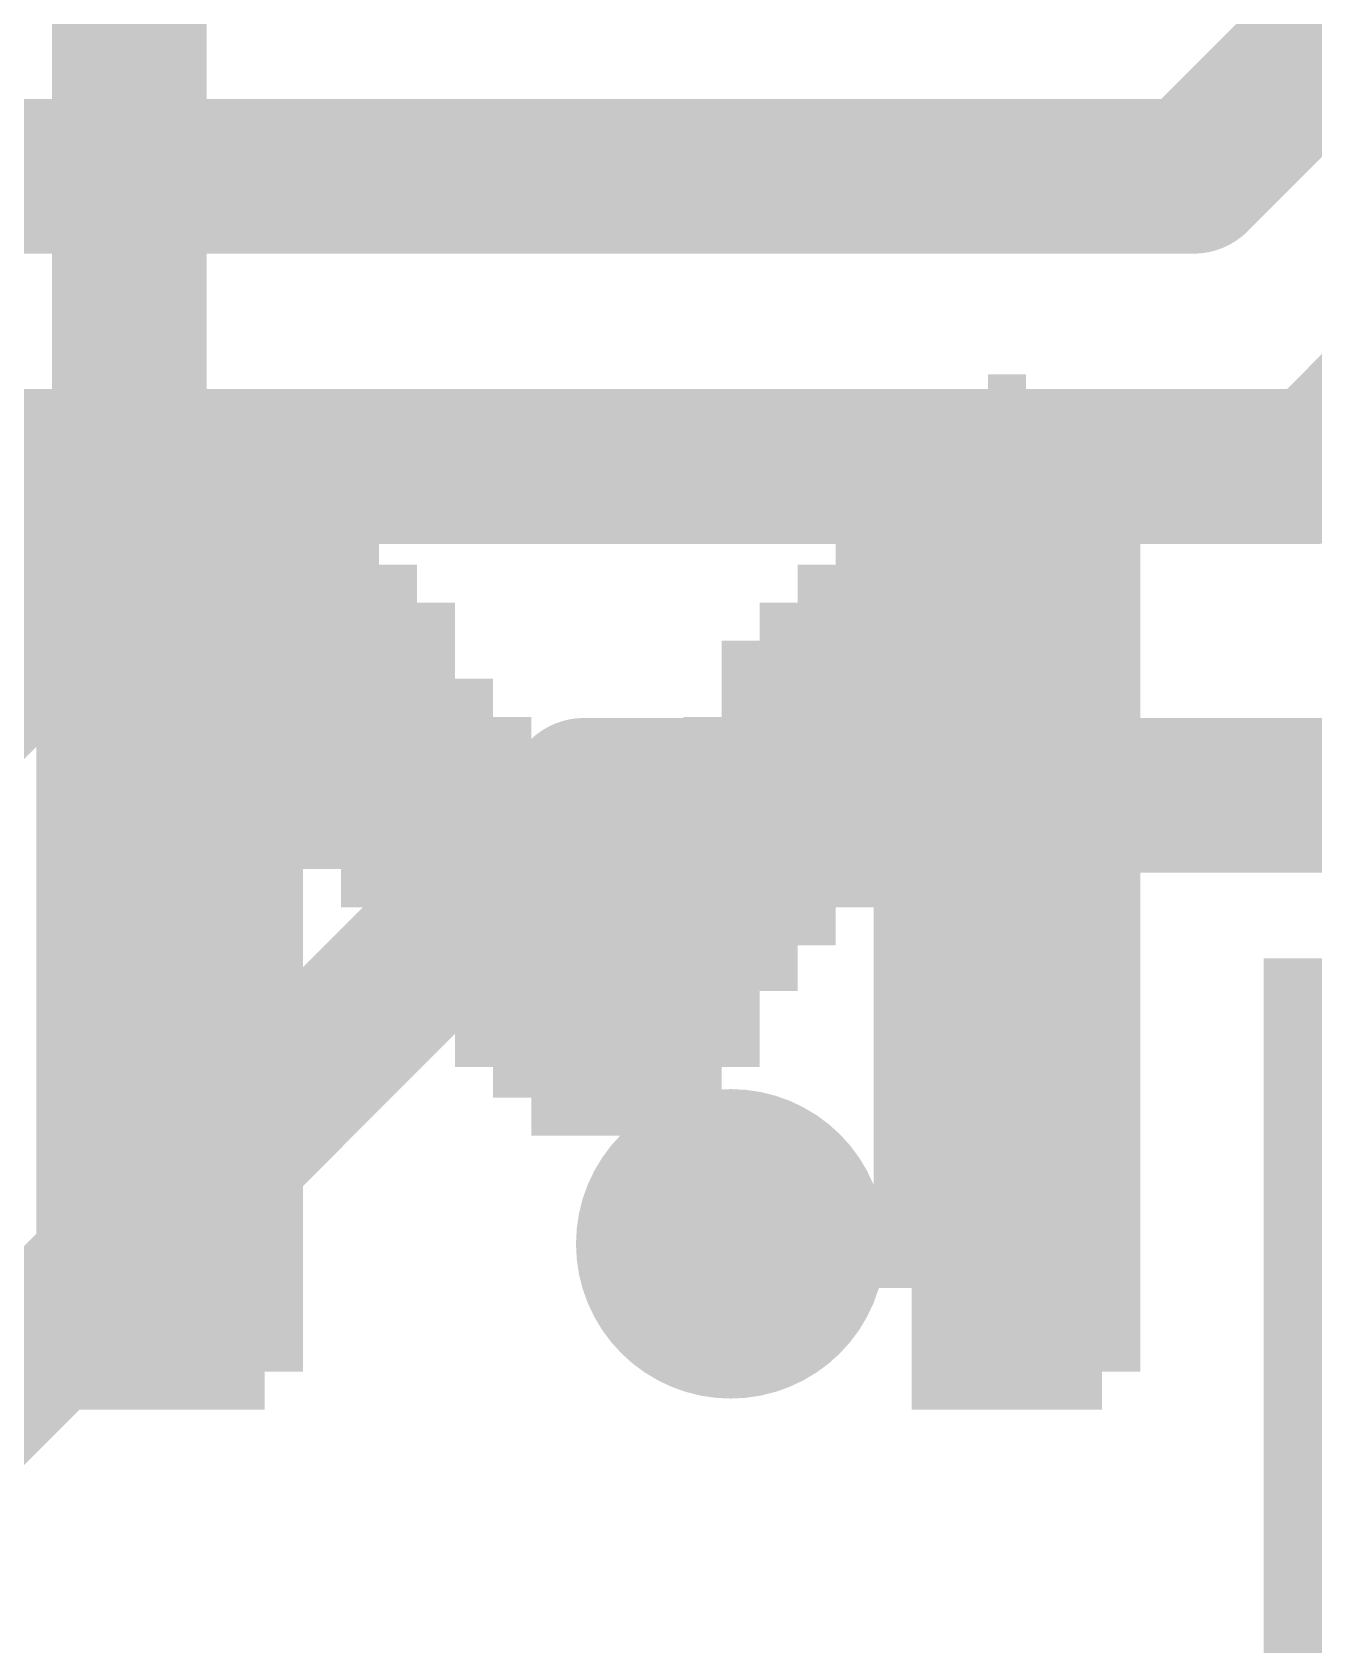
# Model space of a CAD drawing. Extents: x -34 to 52.6, y -23.4 to 26.6.
# Drawn here: x 9.282 to 10.966, y 4.854 to 6.971 of the extents above; entities that cross this region are included whole.
import ezdxf

# ---------------------------------------------------------------- set-up
doc = ezdxf.new("R2010")
doc.units = 0
for name, color, linetype in [('1', 12, 'CONTINUOUS'), ('16', 140, 'CONTINUOUS'), ('21', 41, 'CONTINUOUS'), ('22', 40, 'CONTINUOUS')]:
    doc.layers.add(name, color=color, linetype=linetype)

# ---------------------------------------------------------------- blocks, each defined once
blk = doc.blocks.new('RECT')
blk.add_solid([(-0.5, -0.5), (0.5, -0.5), (-0.5, 0.5), (0.5, 0.5)])

msp = doc.modelspace()

# ---------------------------------------------------------------- linework, layer by layer
at = {"layer": '1', "const_width": 0.2032}
for points in [[(9.41, 6.2985), (9.41, 9.04)], [(8.6614, 5.5499), (9.41, 6.2985)]]:
    msp.add_lwpolyline(points, dxfattribs=at)
at = {"layer": '1', "const_width": 0.1016}
for points in [[(9.4459, 6.2626, 1), (9.3741, 6.3344)], [(9.3592, 6.2985, 1), (9.4608, 6.2985)]]:
    msp.add_lwpolyline(points, format="xyb", dxfattribs=at)
at = {"layer": '16', "const_width": 0.2032}
for points in [[(13.3223, 9.2964), (10.8077, 6.7818)], [(10.9728, 6.4008), (13.4874, 8.9154)], [(5.1562, 6.7818), (10.8077, 6.7818)], [(4.9784, 6.4008), (10.9728, 6.4008)], [(10.0076, 5.969), (8.509, 4.4704)], [(11.0998, 5.969), (10.0076, 5.969)]]:
    msp.add_lwpolyline(points, dxfattribs=at)
at = {"layer": '16', "const_width": 0.1016}
for points in [[(10.8077, 6.731, 1), (10.8077, 6.8326)], [(10.7718, 6.8177, 1), (10.8436, 6.7459)], [(10.9728, 6.35, 1), (10.9728, 6.4516)], [(10.9369, 6.4367, 1), (11.0087, 6.3649)], [(10.0076, 6.0198, 1), (10.0076, 5.9182)], [(10.0435, 5.9331, 1), (9.9717, 6.0049)]]:
    msp.add_lwpolyline(points, format="xyb", dxfattribs=at)
at = {"layer": '21', "const_width": 0.2032}
msp.add_lwpolyline([(10.2, 5.2784, 1), (10.2, 5.4816, 1), (10.2, 5.2784)], format="xyb", dxfattribs=at)

# ---------------------------------------------------------------- block references
at = {"layer": '1', "xscale": 0.6, "yscale": 1.35}
msp.add_blockref('RECT', (11.2, 5.08), dxfattribs=at)
at = {"layer": '22', "rotation": 180}
for p, xscale, yscale in [((9.463, 6.497), 0.05, 0.05), ((10.563, 6.497), 0.05, 0.05), ((9.488, 6.447), 0.3, 0.05), ((10.588, 6.447), 0.3, 0.05), ((9.513, 6.397), 0.35, 0.05), ((10.563, 6.397), 0.35, 0.05), ((9.488, 6.347), 0.4, 0.05), ((10.538, 6.347), 0.4, 0.05), ((9.513, 6.297), 0.45, 0.05), ((10.538, 6.297), 0.4, 0.05), ((9.538, 6.247), 0.5, 0.05), ((10.513, 6.247), 0.45, 0.05), ((9.563, 6.197), 0.55, 0.05), ((10.488, 6.197), 0.5, 0.05), ((9.563, 6.147), 0.55, 0.05), ((10.463, 6.147), 0.55, 0.05), ((9.588, 6.097), 0.6, 0.05), ((10.463, 6.097), 0.55, 0.05), ((9.613, 6.047), 0.65, 0.05), ((10.438, 6.047), 0.6, 0.05), ((9.638, 5.997), 0.7, 0.05), ((10.413, 5.997), 0.65, 0.05), ((9.638, 5.947), 0.7, 0.05), ((10.388, 5.947), 0.7, 0.05), ((10.013, 5.897), 1.45, 0.05), ((9.463, 5.847), 0.35, 0.05), ((10.213, 5.847), 1.05, 0.05), ((9.463, 5.797), 0.35, 0.05), ((10.038, 5.797), 0.6, 0.05), ((10.563, 5.797), 0.35, 0.05), ((9.463, 5.742), 0.35, 0.06), ((10.038, 5.742), 0.5, 0.06), ((10.563, 5.742), 0.35, 0.06), ((9.463, 5.687), 0.35, 0.05), ((10.013, 5.687), 0.45, 0.05), ((10.563, 5.687), 0.35, 0.05), ((9.463, 5.637), 0.35, 0.05), ((10.038, 5.637), 0.4, 0.05), ((10.563, 5.637), 0.35, 0.05), ((9.463, 5.597), 0.35, 0.05), ((10.038, 5.597), 0.3, 0.05), ((10.563, 5.597), 0.35, 0.05), ((9.463, 5.547), 0.35, 0.05), ((10.038, 5.547), 0.2, 0.05), ((10.563, 5.547), 0.35, 0.05), ((9.463, 5.492), 0.35, 0.06), ((10.563, 5.492), 0.35, 0.06), ((9.463, 5.437), 0.35, 0.05), ((10.563, 5.437), 0.35, 0.05), ((9.463, 5.387), 0.35, 0.05), ((10.563, 5.387), 0.35, 0.05), ((9.463, 5.347), 0.35, 0.05), ((10.563, 5.347), 0.35, 0.05), ((9.463, 5.297), 0.35, 0.05), ((10.588, 5.297), 0.3, 0.05), ((9.488, 5.242), 0.3, 0.06), ((10.588, 5.242), 0.3, 0.06), ((9.463, 5.187), 0.25, 0.05), ((10.563, 5.187), 0.25, 0.05)]:
    msp.add_blockref('RECT', p, dxfattribs=dict(at, xscale=xscale, yscale=yscale))

doc.saveas('drawing.dxf')
